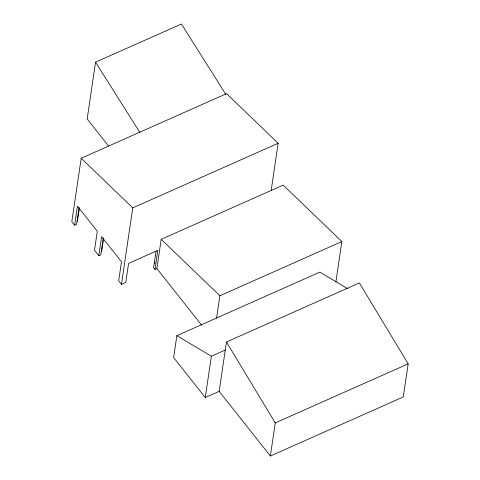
<?xml version="1.0" encoding="UTF-8"?>
<svg xmlns="http://www.w3.org/2000/svg" width="480" height="480" viewBox="0 0 480 480"><rect width="100%" height="100%" fill="white"/><g stroke="black" fill="none" stroke-linecap="round" stroke-linejoin="round"><path stroke-width="0.72" d="M271.182 190.458L278.148 143.28L226.584 93.63L81.192 158.232L71.826 221.658L74.616 225.186L76.596 224.304L79.086 207.444M225.906 94.548L181.458 24L95.556 62.166L87.168 118.986L108.516 145.944M74.616 225.186L77.436 206.124L97.308 231.216L94.494 250.278L98.796 255.714L100.776 254.838L103.266 237.972M77.424 221.358L79.374 208.158M98.796 255.714L101.61 236.658L121.488 261.75L118.668 280.806L121.464 284.334L125.784 282.414L128.598 263.358L157.8 250.38L154.98 269.442L156.876 268.602L161.196 239.322L283.182 185.124L341.856 241.554L335.88 282.036M101.604 251.886L103.554 238.692M121.464 284.334L132.756 207.882L81.192 158.232M156.084 251.016L153.594 267.876L154.98 269.442M154.638 263.46L154.854 261.99M347.982 288.882L319.866 272.112L176.868 335.652L173.634 357.564L205.278 397.524L219.168 391.35L226.458 341.994L359.376 282.936L408.174 363.858L403.29 396.942L270.372 456L219.168 391.35M216.588 318.006L219.876 295.758L161.196 239.322M205.278 397.524L211.374 356.232L225.264 350.058M270.372 456L275.256 422.916L226.458 341.994M132.756 207.882L278.148 143.28M219.876 295.758L341.856 241.554M275.256 422.916L408.174 363.858M176.868 335.652L211.374 356.232M156.876 268.602L201.78 325.302M95.556 62.166L140.01 132.714"/></g></svg>
